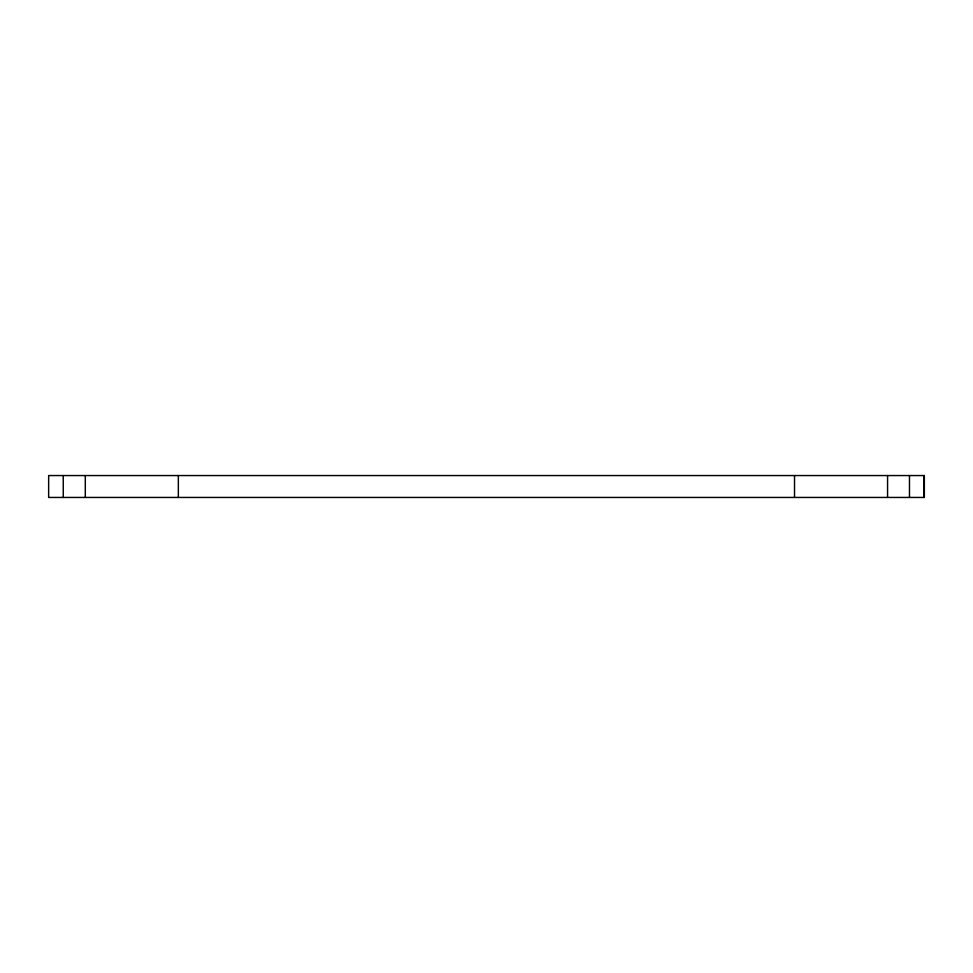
<?xml version="1.0" encoding="UTF-8"?>
<svg xmlns="http://www.w3.org/2000/svg" width="973" height="973" viewBox="0 0 973 973"><rect width="100%" height="100%" fill="white"/><g stroke="black" fill="none" stroke-linecap="round" stroke-linejoin="round"><path stroke-width="1.46" d="M924.082 475.554L924.082 497.446M909.475 475.554L909.475 497.446M887.571 475.554L887.571 497.446M794.527 475.554L794.527 497.446M178.339 475.554L178.339 497.446M85.296 475.554L85.296 497.446M63.245 475.554L63.245 497.446M924.35 475.554L48.65 475.554L48.65 497.446L924.35 497.446L924.35 475.554"/></g></svg>
